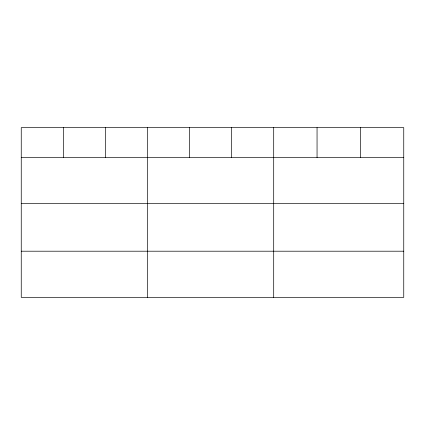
<?xml version="1.0" encoding="UTF-8"?>
<svg xmlns="http://www.w3.org/2000/svg" width="425" height="425" viewBox="0 0 425 425"><rect width="100%" height="100%" fill="white"/><g stroke="black" fill="none" stroke-linecap="round" stroke-linejoin="round"><path stroke-width="0.64" d="M403.75 203.655L403.75 127.649L21.25 127.649L21.25 297.351L403.75 297.351L403.75 203.655L21.25 203.655M21.25 157.505L403.75 157.505M21.25 251.202L403.75 251.202M360.4 127.649L360.4 157.505M317.05 127.649L317.05 157.505M273.7 127.649L273.7 297.351M231.625 127.649L231.625 157.505M189.55 127.649L189.55 157.505M147.475 127.649L147.475 297.351M105.4 127.649L105.4 157.505M63.325 127.649L63.325 157.505"/></g></svg>
